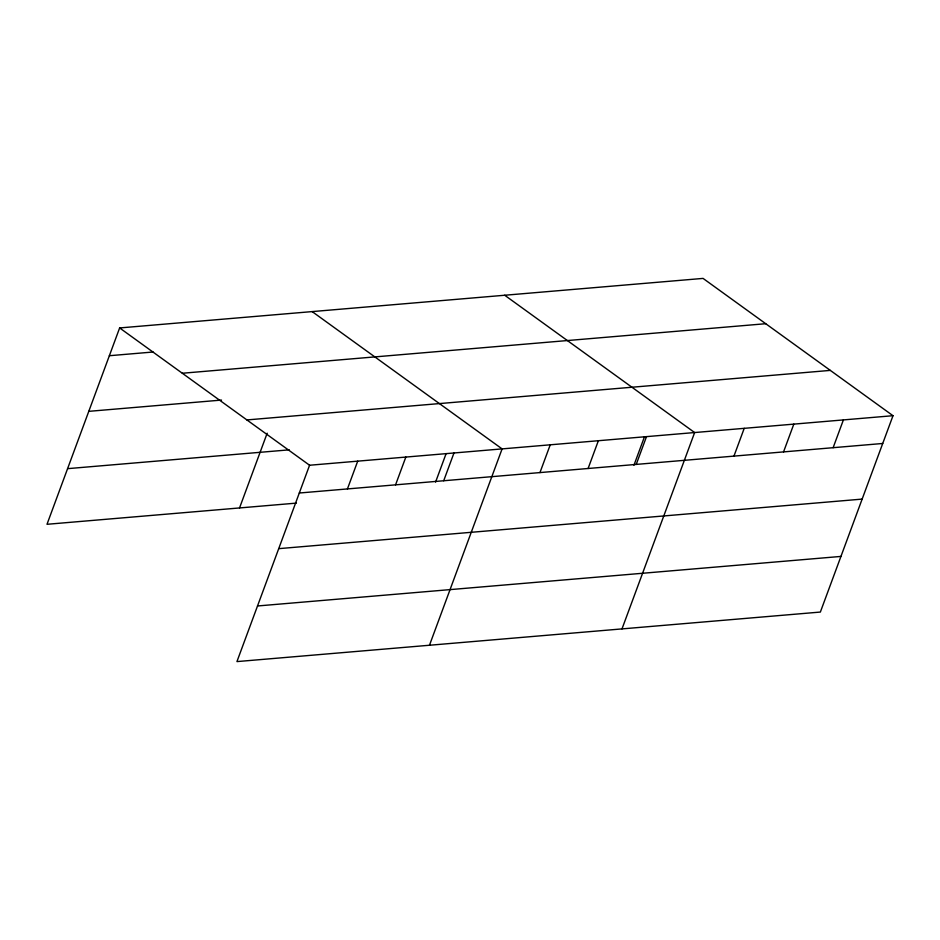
<?xml version="1.0" encoding="UTF-8"?>
<svg xmlns="http://www.w3.org/2000/svg" width="940" height="940" viewBox="0 0 940 940"><rect width="100%" height="100%" fill="white"/><g stroke="black" fill="none" stroke-linecap="round" stroke-linejoin="round"><path stroke-width="1.41" d="M893 415.703L309.577 465.241L236.939 661.596L820.361 612.058L893 415.703L703.061 278.404L119.638 327.943L47 524.297L296.417 503.112M239.536 507.953L267.171 433.211M347.436 488.929L357.705 461.164M395.564 484.852L405.833 457.075M435.572 482.103L446.112 453.609M443.692 480.763L453.973 452.986M429.474 645.251L502.101 448.897L312.162 311.598M539.96 472.585L550.241 444.808M588.099 468.496L598.369 440.719M633.936 465.253L644.476 436.759M636.227 464.407L646.497 436.63M621.998 628.895L694.636 432.553L504.698 295.242M733.952 456.112L744.221 428.335M783.549 451.905L793.818 424.128M833.134 447.687L843.403 419.91M109.357 355.72L153.114 352.007M182.313 373.251L765.736 323.713M88.783 411.344L221.511 400.076M246.891 419.933L830.314 370.395M67.574 468.661L289.285 449.837M299.296 493.018L882.731 443.48M278.722 548.654L862.144 499.105M257.525 605.971L840.948 556.421M119.638 327.943L309.577 465.241"/></g></svg>
